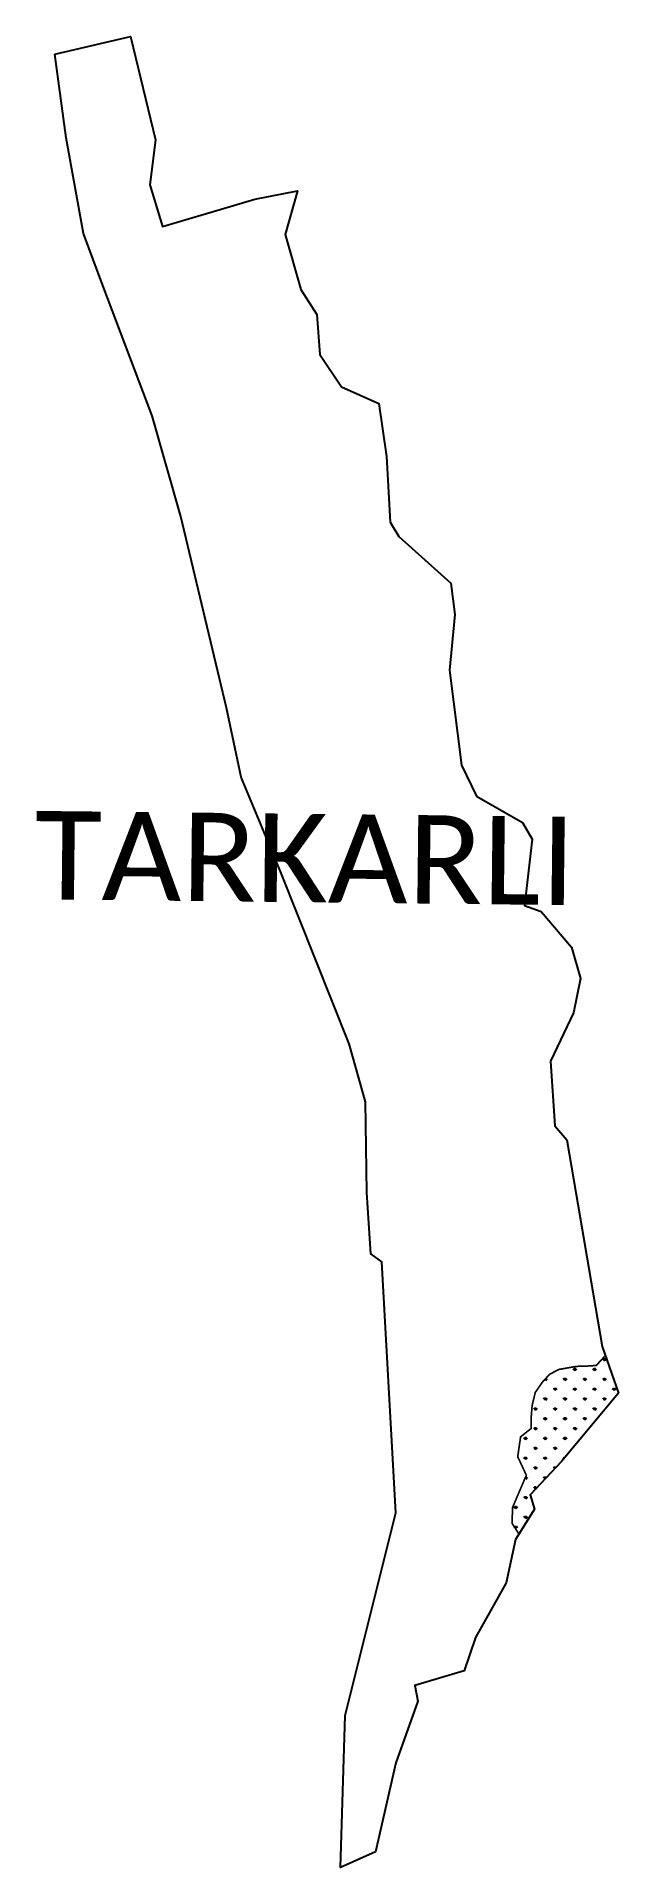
# Model space of a CAD drawing. Header units: metres. Extents: x 337917 to 338976, y 1769624 to 1772960.
import ezdxf

# ---------------------------------------------------------------- set-up
doc = ezdxf.new("R2010")
doc.units = ezdxf.units.M
doc.layers.add('MANGROOVES', color=112, linetype='Continuous')
doc.layers.add('VILLAGE NAME', color=250, linetype='Continuous')

msp = doc.modelspace()

# ---------------------------------------------------------------- hatches: boundary and pattern name
at = {"layer": 'MANGROOVES'}
h = msp.add_hatch(dxfattribs=at)
h.set_pattern_fill('GRASS', color=256)
h.paths.add_polyline_path([(338951.9, 1770556.3), (338935.6, 1770538.7), (338920.6, 1770537.7), (338899.4, 1770537), (338867.4, 1770531.4), (338850.7, 1770522.6), (338838, 1770508.9), (338824.6, 1770489.6), (338818.8, 1770465.7), (338816.8, 1770440.2), (338817.3, 1770424.1), (338797.8, 1770408.6), (338792.6, 1770372.4), (338808.3, 1770338.7), (338783.2, 1770280), (338782.3, 1770251.1), (338794.9, 1770231.5), (338823.2, 1770277.1), (338815, 1770303.1), (338872.3, 1770363.8), (338975.9, 1770488)])

# ---------------------------------------------------------------- linework, layer by layer
at = {"color": 3}
msp.add_lwpolyline([(337949.9, 1772927.9), (338087.4, 1772959.8), (338133.1, 1772771.8), (338122.5, 1772689.8), (338145.9, 1772614), (338252.5, 1772645.6), (338314.1, 1772663.9), (338391.5, 1772678.9), (338369, 1772599.5), (338397.9, 1772498.8), (338426.8, 1772453.7), (338432, 1772380.7), (338471.5, 1772321.7), (338539.9, 1772291.6), (338553.9, 1772194.5), (338560.4, 1772075.3), (338576, 1772048.8), (338670.8, 1771963.7), (338678.1, 1771907), (338668.3, 1771805.6), (338690.1, 1771632.1), (338717.5, 1771575.9), (338801.4, 1771527.8), (338818.8, 1771497.7), (338804.9, 1771376.5), (338835.2, 1771366), (338890.7, 1771300.8), (338907.2, 1771243.8), (338894.2, 1771181.4), (338852.4, 1771092.8), (338860.3, 1770975.5), (338881.8, 1770950), (338946.1, 1770573), (338975.9, 1770488), (338872.3, 1770363.8), (338815, 1770303.1), (338823.2, 1770277.1), (338788.5, 1770221.3), (338771.3, 1770142.5), (338715.6, 1770043.2), (338695.3, 1769982.5), (338605.2, 1769955.4), (338610.7, 1769927.1), (338570.9, 1769814.8), (338533.5, 1769652.8), (338469.8, 1769624.2), (338478.3, 1769901.1), (338570.6, 1770270), (338545.2, 1770727.5), (338525.1, 1770742.1), (338517.8, 1770854.1), (338515.1, 1771019), (338485.4, 1771124.4), (338361.7, 1771435.4), (338288.9, 1771610.4), (338262.1, 1771737), (338178.9, 1772085.6), (338127, 1772268.9), (338037.3, 1772506.4), (338001.6, 1772600.9), (337970.6, 1772775.6), (337949.9, 1772927.9)], dxfattribs=at)
at = {"layer": 'MANGROOVES', "const_width": 3.04, "flags": 128}
msp.add_lwpolyline([(338951.9, 1770556.3), (338935.6, 1770538.7), (338920.6, 1770537.7), (338899.4, 1770537), (338867.4, 1770531.4), (338850.7, 1770522.6), (338838, 1770508.9), (338824.6, 1770489.6), (338818.8, 1770465.7), (338816.8, 1770440.2), (338817.3, 1770424.1), (338797.8, 1770408.6), (338792.6, 1770372.4), (338808.3, 1770338.7), (338783.2, 1770280), (338782.3, 1770251.1), (338794.9, 1770231.5)], dxfattribs=at)

# ---------------------------------------------------------------- texts
at = {"layer": 'VILLAGE NAME', "insert": (337913.8, 1771549.1), "char_height": 161.109, "attachment_point": 1, "rotation": 359.3742}
msp.add_mtext_dynamic_manual_height_columns('{\\fCalibri|b0|i0|c0|p34;TARKARLI}', width=1589.786, gutter_width=805.5, heights=[0], dxfattribs=at)

doc.saveas('drawing.dxf')
